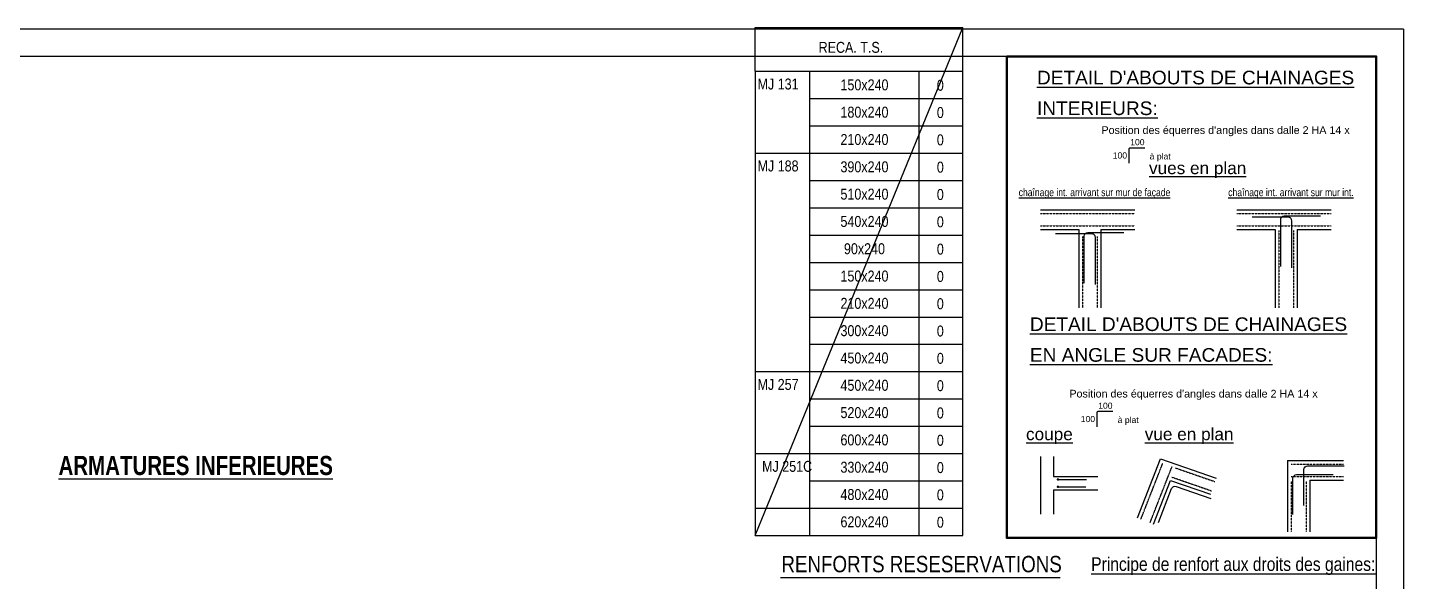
# Model space of a CAD drawing. Header units: millimetres. Extents: x 12045 to 47376, y -21493 to -16931.
# Drawn here: x 39640 to 42161, y -19465 to -18451 of the extents above; entities that cross this region are included whole.
import ezdxf
from ezdxf.enums import TextEntityAlignment as Align

# ---------------------------------------------------------------- set-up
doc = ezdxf.new("R2010")
doc.units = ezdxf.units.MM
doc.linetypes.add('CACHE', pattern=[9.525, 6.35, -3.175])
for name, color, linetype in [('01-Cad  2', 1, 'Continuous'), ('01_arm', 50, 'Continuous'), ('01_cote_gen', 4, 'Continuous'), ('01_texte', 230, 'Continuous')]:
    doc.layers.add(name, color=color, linetype=linetype)
doc.layers.add('01_coupés', color=2, linetype='Continuous', lineweight=50)
doc.styles.add('impact', font='impact.ttf')
doc.styles.add('MATTE_TXT', font='arial.ttf')
doc.styles.add('michel-cote', font='ARIALN.TTF')
doc.styles.add('STYLE2', font='ARIALN.TTF')
doc.styles.add('stylemattecart', font='ARIALN.TTF')

msp = doc.modelspace()

# ---------------------------------------------------------------- linework, layer by layer
at = {"layer": '01-Cad  2'}
for p, q in [((42160.7, -18453.64), (37960.7, -18453.64)), ((42160.7, -18453.64), (42160.7, -19938.64)), ((42110.7, -18503.64), (38010.7, -18503.64)), ((42110.7, -18503.64), (42110.7, -19938.64))]:
    msp.add_line(p, q, dxfattribs=at)
at = {"layer": '01_arm'}
for points in [[(41956.11, -18890.99), (41956.11, -18804.8, 0.4026423), (41949.62, -18798.06), (41883.35, -18798.06)], [(41935.77, -18888.66), (41935.77, -18802.48, -0.4026423), (41942.25, -18795.73), (42008.53, -18795.73)], [(41575.94, -18918.95), (41575.94, -18832.77, -0.4026423), (41582.43, -18826.02), (41648.7, -18826.02)], [(41596.29, -18921.28), (41596.29, -18835.09, 0.4026423), (41589.8, -18828.35), (41523.53, -18828.35)], [(41978.26, -19326.15), (41978.26, -19259.92, -0.4026423), (41985, -19253.44), (42052.03, -19253.44)], [(41958.2, -19342.19), (41958.2, -19275.96, -0.4026423), (41964.95, -19269.47), (42031.97, -19269.47)], [(41711.78, -19356.81), (41735.96, -19295.09, -0.4026423), (41744.45, -19291.18), (41807.78, -19313.13)]]:
    msp.add_lwpolyline(points, format="xyb", dxfattribs=at)
at = {"layer": '01_cote_gen', "ltscale": 0.1}
msp.add_line((40973.44, -19380.89), (41353.44, -18450.89), dxfattribs=at)
at = {"layer": '01_coupés'}
msp.add_lwpolyline([(41434.08, -18503.64), (42110.7, -18503.64), (42110.7, -19385.29), (41434.08, -19385.29)], close=True, dxfattribs=at)
at = {"layer": '01_texte', "ltscale": 30}
for p, q in [((40973.44, -18450.89), (41353.44, -18450.89)), ((40973.44, -18530.89), (40973.44, -18450.89)), ((41353.44, -18530.89), (41353.44, -18450.89)), ((40973.44, -18530.89), (40973.44, -19380.89)), ((40973.44, -18530.89), (41353.44, -18530.89)), ((40973.44, -18530.89), (41353.44, -18530.89)), ((41073.44, -19380.89), (41073.44, -18530.89)), ((41273.44, -19380.89), (41273.44, -18530.89)), ((41353.44, -19380.89), (41353.44, -18530.89)), ((41073.44, -18580.89), (41353.44, -18580.89)), ((41073.44, -18630.89), (41353.44, -18630.89)), ((40973.44, -18680.89), (41353.44, -18680.89)), ((41073.44, -18680.89), (41353.44, -18680.89)), ((41073.44, -18730.89), (41353.44, -18730.89)), ((41073.44, -19380.89), (41073.44, -18780.89)), ((41073.44, -18780.89), (41353.44, -18780.89)), ((41273.44, -19380.89), (41273.44, -18780.89)), ((41073.44, -18830.89), (41353.44, -18830.89)), ((41073.44, -18830.89), (41353.44, -18830.89)), ((41073.44, -18880.89), (41353.44, -18880.89)), ((41073.44, -18930.89), (41353.44, -18930.89)), ((41073.44, -18980.89), (41353.44, -18980.89)), ((41073.44, -18980.89), (41353.44, -18980.89)), ((41073.44, -18980.89), (41353.44, -18980.89)), ((41073.44, -19030.89), (41353.44, -19030.89)), ((41073.44, -19030.89), (41353.44, -19030.89)), ((40973.44, -19080.89), (41353.44, -19080.89)), ((41073.44, -19080.89), (41353.44, -19080.89)), ((41073.44, -19130.89), (41353.44, -19130.89)), ((41073.44, -19180.89), (41353.44, -19180.89)), ((40973.44, -19230.89), (41353.44, -19230.89)), ((41073.44, -19230.89), (41353.44, -19230.89)), ((41073.44, -19280.89), (41353.44, -19280.89)), ((40973.44, -19330.89), (41353.44, -19330.89)), ((40973.44, -19380.89), (41353.44, -19380.89)), ((41019.61, -19457.82), (41531.88, -19457.82))]:
    msp.add_line(p, q, dxfattribs=at)
at = {"layer": '01_texte'}
for p, q in [((41495.8, -18784.59), (41668.4, -18784.59)), ((41855.62, -18784.59), (42028.23, -18784.59)), ((41495.8, -18820.59), (41565.86, -18820.59)), ((41565.86, -18820.59), (41565.86, -18964)), ((41606.36, -18820.59), (41668.4, -18820.59)), ((41606.36, -18820.59), (41606.36, -18964)), ((41855.62, -18820.59), (41925.69, -18820.59)), ((41925.69, -18820.59), (41925.69, -18964)), ((41966.19, -18820.59), (42028.23, -18820.59)), ((41966.19, -18820.59), (41966.19, -18964)), ((41495.66, -19236.22), (41495.66, -19342.01)), ((41519.91, -19236.22), (41519.91, -19272.59)), ((41673.46, -19348.58), (41715.77, -19240.57)), ((41715.77, -19240.57), (41817.31, -19275.71)), ((41948.43, -19243.34), (42050.97, -19243.34)), ((41948.43, -19243.34), (41948.43, -19374.08)), ((41519.91, -19272.59), (41600.75, -19272.59)), ((41527.84, -19278.19), (41580.02, -19278.19)), ((41988.93, -19279.34), (42050.97, -19279.34)), ((41988.93, -19279.34), (41988.93, -19374.08)), ((41519.91, -19297.2), (41600.75, -19297.2)), ((41519.91, -19297.2), (41519.91, -19342.01)), ((41527.84, -19291.6), (41579.12, -19291.6)), ((41702.79, -19360.07), (41734.07, -19280.24)), ((41734.07, -19280.24), (41807.01, -19305.48))]:
    msp.add_line(p, q, dxfattribs=at)
at = {"layer": '01_texte', "linetype": 'CACHE', "ltscale": 0.03}
for p, q in [((41495.8, -18791.34), (41668.4, -18791.34)), ((41855.62, -18791.34), (42028.23, -18791.34)), ((41495.8, -18813.84), (41668.4, -18813.84)), ((41855.62, -18813.84), (42028.23, -18813.84)), ((41932.44, -18822.44), (41932.44, -18964)), ((41959.44, -18822.44), (41959.44, -18964)), ((41572.61, -18833.42), (41572.61, -18964)), ((41599.61, -18833.42), (41599.61, -18964)), ((41679.75, -19351.04), (41719.69, -19249.07)), ((41955.18, -19250.09), (42050.97, -19250.09)), ((41696.51, -19357.61), (41736.72, -19254.96)), ((41736.53, -19273.95), (41809.22, -19299.1)), ((41743.1, -19257.17), (41815.11, -19282.09)), ((41955.18, -19272.59), (42050.97, -19272.59)), ((41955.18, -19281.18), (41955.18, -19374.08)), ((41982.18, -19281.18), (41982.18, -19374.08))]:
    msp.add_line(p, q, dxfattribs=at)
at = {"layer": '01_texte'}
for points in [[(41687.01, -18671.51), (41659.61, -18671.51, 0.4142136), (41657.36, -18673.76), (41657.36, -18699.31)], [(41628.4, -19154.09), (41601.01, -19154.09, 0.4142136), (41598.76, -19156.34), (41598.76, -19181.88)]]:
    msp.add_lwpolyline(points, format="xyb", dxfattribs=at)
at = {"layer": '01_texte', "const_width": 2.25}
for points in [[(41526.72, -19278.19, 1), (41528.97, -19278.19, 1)], [(41526.72, -19291.6, -1), (41528.97, -19291.6, -1)]]:
    msp.add_lwpolyline(points, format="xyb", close=True, dxfattribs=at)

# ---------------------------------------------------------------- texts
at = {"layer": '01_texte', "ltscale": 30}
for s, height, style, p in [('RECA. T.S.', 20, 'michel-cote', (41089.45, -18497.18)), ('MJ 131', 20, 'STYLE2', (40977.58, -18564.31)), ('MJ 188', 20, 'STYLE2', (40977.58, -18714.31)), ('MJ 257', 20, 'STYLE2', (40977.58, -19114.31)), ('MJ 251C', 20, 'STYLE2', (40985.94, -19264.31)), ('RENFORTS RESESERVATIONS ', 30, 'michel-cote', (41021.3, -19448.24))]:
    msp.add_text(s, height=height, dxfattribs=dict(at, style=style)).set_placement(p)
at = {"layer": '01_texte', "ltscale": 30, "style": 'STYLE2'}
for s, p in [('150x240', (41173.44, -18555.89)), ('0', (41312.37, -18556.56)), ('180x240', (41173.44, -18605.89)), ('0', (41312.37, -18606.56)), ('210x240', (41173.44, -18655.89)), ('0', (41312.37, -18656.56)), ('390x240', (41173.44, -18705.89)), ('0', (41312.37, -18706.56)), ('510x240', (41173.44, -18755.89)), ('0', (41312.37, -18756.56)), ('540x240', (41173.44, -18805.89)), ('0', (41312.37, -18806.56)), ('90x240', (41173.44, -18855.89)), ('0', (41312.37, -18856.56)), ('150x240', (41173.44, -18905.89)), ('0', (41312.37, -18906.56)), ('210x240', (41173.44, -18955.89)), ('0', (41312.37, -18956.56)), ('300x240', (41173.44, -19005.89)), ('0', (41312.37, -19006.56)), ('450x240', (41173.44, -19055.89)), ('0', (41312.37, -19056.56)), ('450x240', (41173.44, -19105.89)), ('0', (41312.37, -19106.56)), ('520x240', (41173.44, -19155.89)), ('0', (41312.37, -19156.56)), ('600x240', (41173.44, -19205.89)), ('0', (41312.37, -19206.56)), ('330x240', (41173.44, -19255.89)), ('0', (41312.37, -19256.56)), ('480x240', (41173.44, -19305.89)), ('0', (41312.37, -19306.56)), ('620x240', (41173.44, -19355.89)), ('0', (41312.37, -19356.56))]:
    msp.add_text(s, height=20, dxfattribs=at).set_placement(p, align=Align.MIDDLE_CENTER)
at = {"layer": '01_texte', "style": 'MATTE_TXT'}
for s, height, p in [("%%UDETAIL D'ABOUTS DE CHAINAGES", 25, (41489.41, -18554.96)), ('%%UINTERIEURS:', 25, (41489.41, -18611.21)), ('%%Uvues en plan', 22.5, (41694.6, -18719.32)), ('à plat', 11.25, (41695.85, -18692.37)), ("%%UDETAIL D'ABOUTS DE CHAINAGES", 25, (41476.41, -19006.53)), ('%%UEN ANGLE SUR FACADES:', 25, (41476.41, -19062.78)), ('à plat', 11.25, (41637.24, -19174.94)), ('%%ucoupe', 22.5, (41469.37, -19206.45)), ('%%uvue en plan', 22.5, (41686.84, -19206.45))]:
    msp.add_text(s, height=height, dxfattribs=at).set_placement(p)
for p in [(41673.31, -18666.33), (41614.7, -19148.9)]:
    msp.add_text('100', height=11.25, dxfattribs=at).set_placement(p, align=Align.CENTER)
for p in [(41654.48, -18690.72), (41595.87, -19173.29)]:
    msp.add_text('100', height=11.25, dxfattribs=at).set_placement(p, align=Align.RIGHT)
at = {"layer": '01_texte', "style": 'MATTE_TXT', "width": 0.8}
for s, p in [('%%Uchaînage int. arrivant sur mur de façade', (41455.87, -18759.62)), ('%%Uchaînage int. arrivant sur mur int.', (41839.67, -18759.62))]:
    msp.add_text(s, height=14.0625, dxfattribs=at).set_placement(p)
at = {"layer": '01_texte', "ltscale": 35, "style": 'impact'}
msp.add_text('%%UARMATURES INFERIEURES', height=35, dxfattribs=at).set_placement((39697.25, -19270.17))
at = {"layer": '01_texte', "attachment_point": 1}
for s, insert, char_height, width, style in [("Position des équerres d'angles dans dalle 2 HA 14 x ", (41607.48, -18631.62), 14.0625, 455.6598, 'MATTE_TXT'), ("Position des équerres d'angles dans dalle 2 HA 14 x ", (41548.75, -19114.19), 14.0625, 444.6509, 'MATTE_TXT'), ('{\\LPrincipe de renfort aux droits des gaines:}', (41588.65, -19420.78), 25, 531.7941, 'stylemattecart')]:
    msp.add_mtext(s, dxfattribs=dict(at, insert=insert, char_height=char_height, width=width, style=style))

doc.saveas('drawing.dxf')
